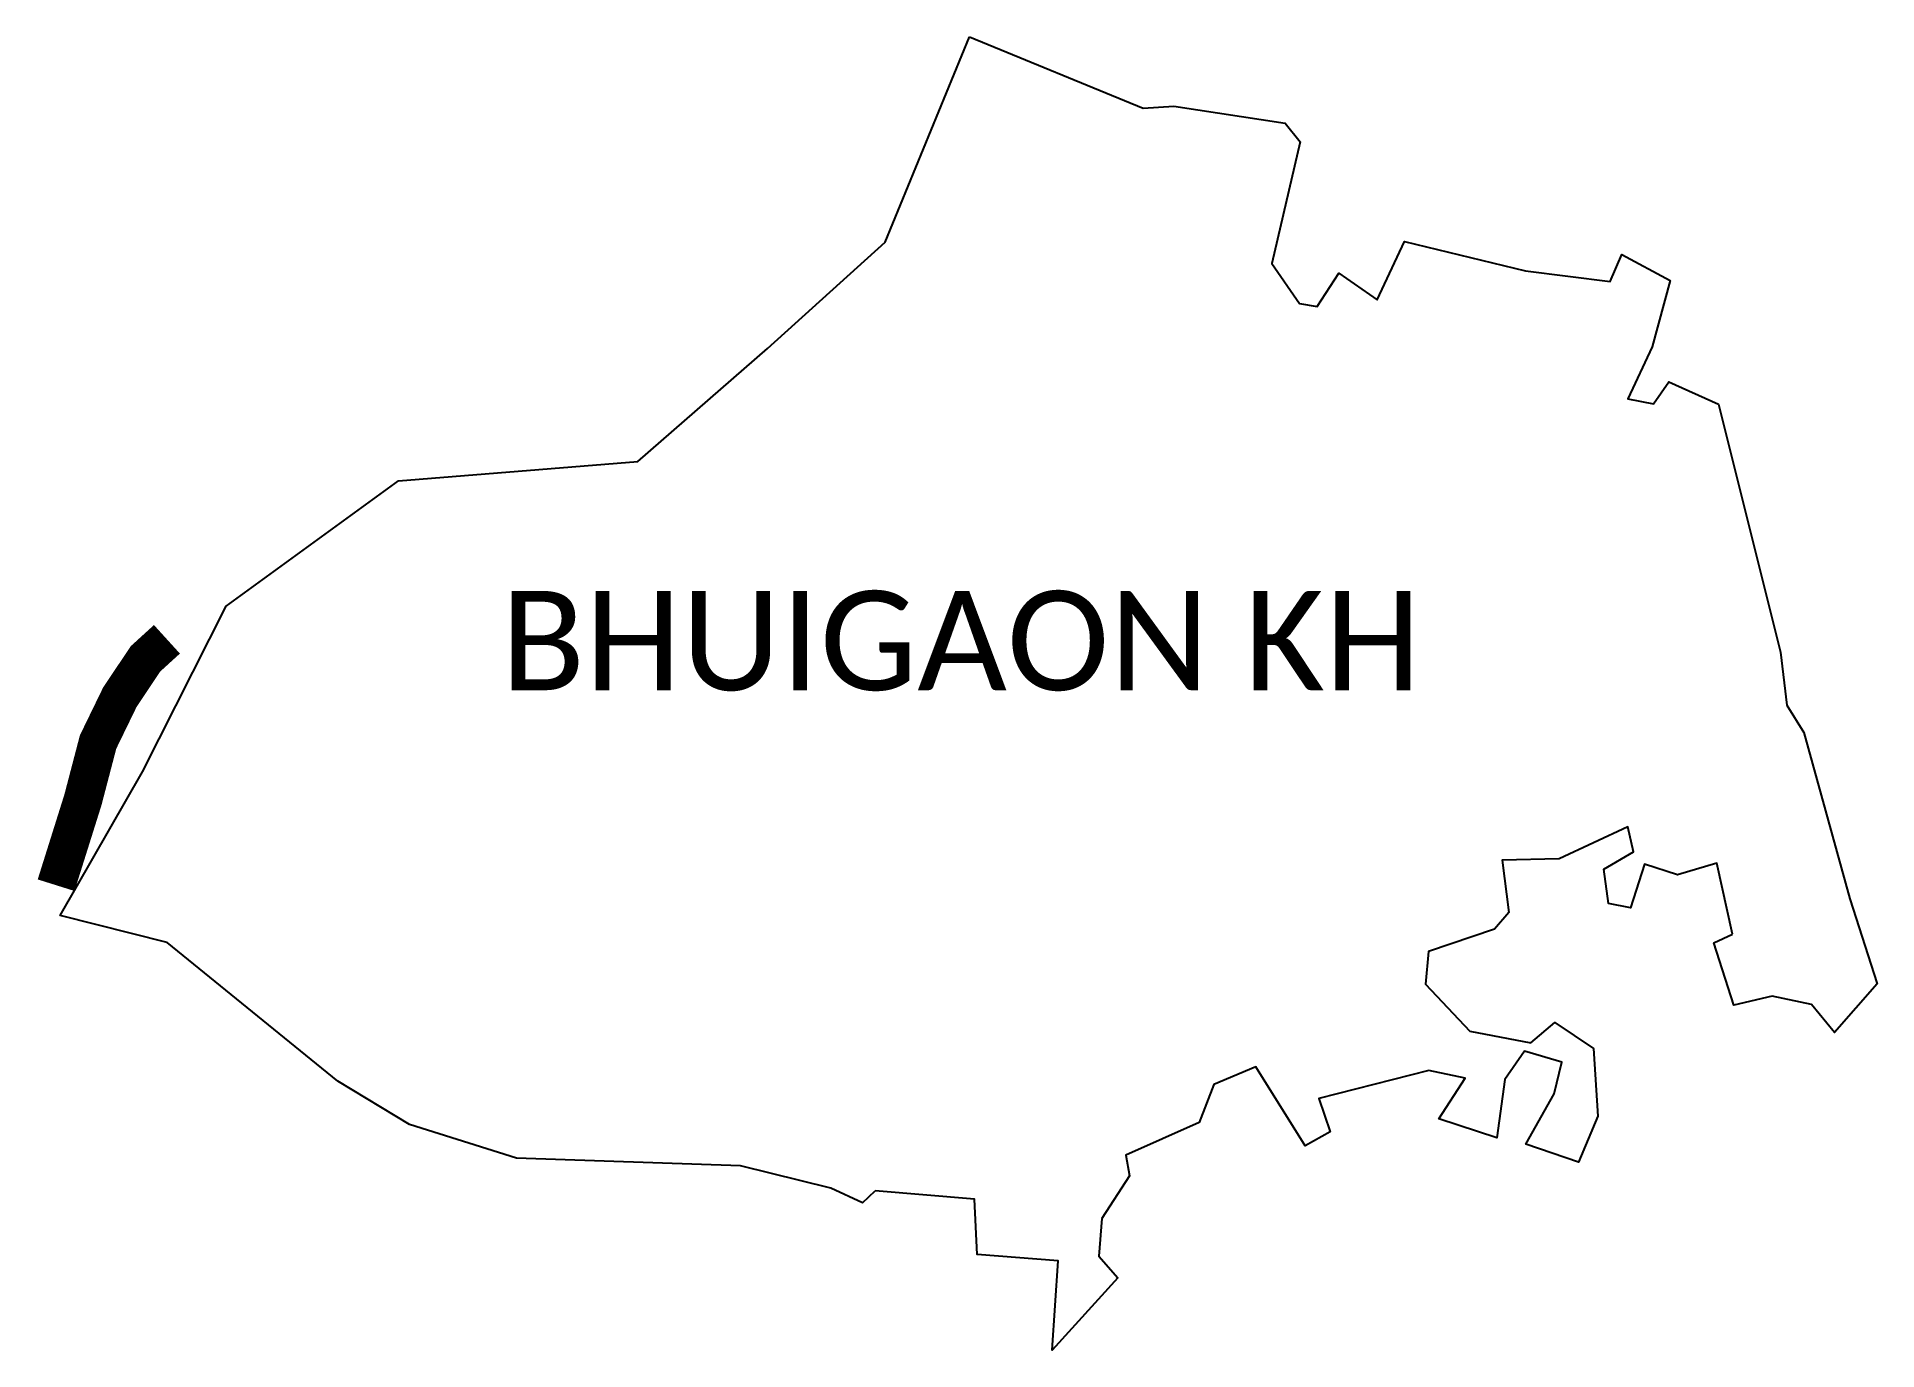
# Model space of a CAD drawing. Header units: metres. Extents: x 264797 to 267181, y 2144719 to 2146420.
import ezdxf

# ---------------------------------------------------------------- set-up
doc = ezdxf.new("R2010")
doc.units = ezdxf.units.M
for name, color, linetype in [('NATURALLY PROTECTED', 3, 'Continuous'), ('village', 3, 'Continuous'), ('VILLAGE NAME', 250, 'Continuous')]:
    doc.layers.add(name, color=color, linetype=linetype)
doc.styles.get("Standard").update_dxf_attribs({"font": 'simplex.shx'})

msp = doc.modelspace()

# ---------------------------------------------------------------- linework, layer by layer
at = {"color": 3, "flags": 128}
msp.add_lwpolyline([(266005.5, 2146420.4), (266230.6, 2146328)], dxfattribs=at)
at = {"layer": 'NATURALLY PROTECTED', "color": 116, "true_color": 0x136734, "const_width": 50, "flags": 128}
msp.add_lwpolyline([(264965.7, 2145639.8), (264937.9, 2145614.5), (264904.7, 2145564.8), (264876.5, 2145506.8), (264856.8, 2145431.6), (264822.1, 2145321.2)], dxfattribs=at)
at = {"layer": 'village', "flags": 128}
msp.add_lwpolyline([(265866.8, 2144909.7), (265883.1, 2144925.2)], dxfattribs=at)
at = {"layer": 'village', "color": 3}
for points in [[(265866.8, 2144909.7, 0), (265825.7, 2144928.6, 0), (265708.8, 2144957.8, 0), (265418.4, 2144967.7, 0), (265280.1, 2145011, 0), (265187.3, 2145067.2, 0), (264965.8, 2145246.9, 0), (264827.2, 2145282.1, 0), (264933.9, 2145468.1, 0), (265042.3, 2145682.7, 0), (265265.6, 2145845.1, 0), (265575.8, 2145870.2, 0), (265743.7, 2146016.6, 0), (265896, 2146154.5, 0), (266005.5, 2146420.4, 0)], [(266230.6, 2146328, 0), (266270.1, 2146330.6, 0), (266414.4, 2146308.4, 0), (266434, 2146284.4, 0), (266397.1, 2146126.8, 0), (266432.9, 2146074.9, 0), (266456, 2146071, 0), (266483.9, 2146114.3, 0), (266533.7, 2146079.8, 0), (266569, 2146155.3, 0), (266725.7, 2146117.3, 0), (266835.5, 2146103.2, 0), (266850.5, 2146138.3, 0), (266913.4, 2146104.5, 0), (266890.1, 2146018.9, 0), (266858.3, 2145951.4, 0), (266891.6, 2145944.7, 0), (266911.6, 2145973.2, 0), (266975.8, 2145944.4, 0), (267056, 2145623, 0), (267064.5, 2145554.5, 0), (267086.3, 2145519.1, 0), (267145.8, 2145303.5, 0), (267181.4, 2145193.5, 0), (267126, 2145130.2, 0), (267096.5, 2145166.8, 0), (267045.5, 2145177.4, 0), (266995.9, 2145166, 0), (266969.8, 2145246.5, 0), (266993.8, 2145257.9, 0)], [(266993.8, 2145257.9, 0), (266973.7, 2145349.6, 0), (266922.6, 2145334.5, 0), (266879.9, 2145348.5, 0), (266861.7, 2145292, 0), (266833.1, 2145297.6, 0), (266827.4, 2145342, 0), (266865.9, 2145364.5, 0), (266858.5, 2145397, 0), (266769.3, 2145355.2, 0), (266695.4, 2145353.5, 0), (266704.1, 2145286, 0), (266685.7, 2145264.3, 0), (266600.1, 2145235.5, 0), (266596.2, 2145193, 0), (266653.8, 2145132.1, 0), (266732.5, 2145117.1, 0), (266763.9, 2145143.4, 0), (266813.7, 2145109.5, 0), (266819.4, 2145022, 0), (266794.5, 2144962.2, 0), (266726.4, 2144985.7, 0), (266763.1, 2145051.1, 0), (266773, 2145092, 0), (266724.7, 2145106, 0), (266698.8, 2145069.5, 0), (266688.7, 2144993.7, 0), (266613.4, 2145018.6, 0), (266647.8, 2145071, 0), (266600.4, 2145081.3, 0), (266458.1, 2145044.9, 0), (266472.7, 2145001.8, 0), (266440.3, 2144983.4, 0), (266376.5, 2145086, 0), (266321.9, 2145063.1, 0), (266303, 2145013.8, 0), (266208.1, 2144971.6, 0), (266212.7, 2144944.6, 0), (266176.8, 2144889.2, 0), (266173, 2144840.7, 0), (266197.8, 2144812.4, 0), (266112.5, 2144718.8, 0), (266120.2, 2144834.6, 0), (266015.2, 2144842.8, 0), (266012.1, 2144914.3, 0), (265883.1, 2144925.2, 0)]]:
    msp.add_polyline3d(points, dxfattribs=at)

# ---------------------------------------------------------------- texts
at = {"layer": 'VILLAGE NAME', "insert": (265398.2, 2145702.5), "char_height": 128.647, "attachment_point": 1}
msp.add_mtext_dynamic_manual_height_columns('{\\fCalibri|b0|i0|c0|p34;BHUIGAON KH}', width=1668.041, gutter_width=643.2, heights=[0], dxfattribs=at)

doc.saveas('drawing.dxf')
